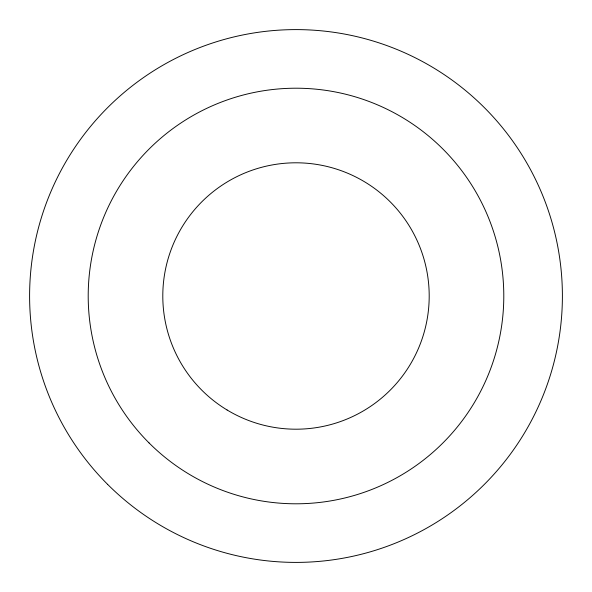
<?xml version="1.0" encoding="UTF-8"?>
<svg xmlns="http://www.w3.org/2000/svg" width="592" height="592" viewBox="0 0 592 592"><rect width="100%" height="100%" fill="white"/><g stroke="black" fill="none" stroke-linecap="round" stroke-linejoin="round"><path stroke-width="0.89" d="M107.626 484.374A266.4 266.4 0 0 0 553.32 364.946A266.4 266.4 0 0 0 227.054 38.68A266.4 266.4 0 0 0 107.626 484.374M149.066 442.934A207.792 207.792 0 0 0 496.71 349.783A207.792 207.792 0 0 0 242.217 95.29A207.792 207.792 0 0 0 149.066 442.934M227.091 409.99A133.2 133.2 0 0 0 429.17 298.679A133.2 133.2 0 0 0 231.738 179.324A133.2 133.2 0 0 0 227.091 409.99"/></g></svg>
